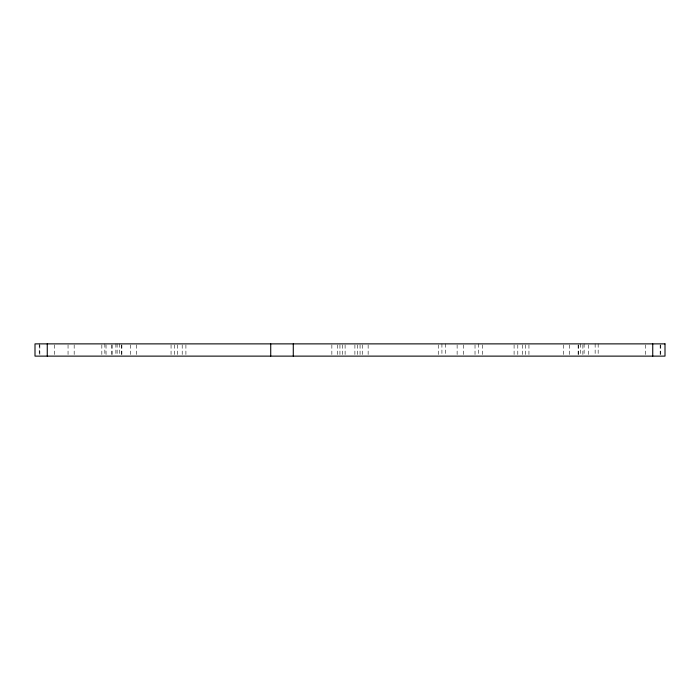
<?xml version="1.0" encoding="UTF-8"?>
<svg xmlns="http://www.w3.org/2000/svg" width="700" height="700" viewBox="0 0 700 700"><rect width="100%" height="100%" fill="white"/><g stroke="black" fill="none" stroke-linecap="round" stroke-linejoin="round"><path stroke-width="0.53" stroke-dasharray="3.5 2.62" d="M660.765 344.89L660.765 355.11M660.161 344.89L660.161 356.125M645.33 344.89L645.33 356.125M598.159 343.875L598.159 355.11M595.14 343.875L595.14 355.11M588.429 344.89L588.429 356.125M584.106 343.875L584.106 355.11M582.881 344.89L582.881 355.11M580.431 343.875L580.431 355.11M578.62 344.89L578.62 356.125M578.13 344.89L578.13 356.125M569.555 344.89L569.555 356.125M563.273 344.89L563.273 356.125M528.946 344.89L528.946 356.125M525.394 344.89L525.394 356.125M522.664 344.89L522.664 356.125M517.799 344.89L517.799 356.125M514.089 344.89L514.089 356.125M482.37 344.89L482.37 355.11M478.695 343.875L478.695 355.11M475.02 344.89L475.02 355.11M463.496 344.89L463.496 356.125M457.126 344.89L457.126 356.125M445.602 343.875L445.602 355.11M441.928 343.875L441.928 355.11M438.252 344.89L438.252 355.11M368.139 344.89L368.139 356.125M362.259 344.89L362.259 356.125M360.054 344.89L360.054 356.125M357.411 344.89L357.411 356.125M354.9 344.89L354.9 356.125M345.1 344.89L345.1 356.125M342.589 344.89L342.589 356.125M339.946 344.89L339.946 356.125M337.741 344.89L337.741 356.125M331.861 344.89L331.861 356.125M185.911 344.89L185.911 356.125M182.201 344.89L182.201 356.125M177.336 344.89L177.336 356.125M174.606 344.89L174.606 356.125M171.054 344.89L171.054 356.125M136.727 344.89L136.727 356.125M130.445 344.89L130.445 356.125M121.87 344.89L121.87 356.125M121.38 344.89L121.38 356.125M119.569 343.875L119.569 355.11M117.119 343.875L117.119 355.11M115.894 343.875L115.894 355.11M112.175 344.89L112.175 356.125M111.571 344.89L111.571 356.125M106.041 344.89L106.041 356.125M104.86 343.875L104.86 355.11M101.841 344.89L101.841 355.11M74.174 344.89L74.174 356.125M68.049 344.89L68.049 356.125M54.67 344.89L54.67 356.125M39.839 344.89L39.839 356.125M39.235 343.875L39.235 355.11"/><path stroke-width="1.05" d="M652.741 343.875L652.741 356.125M293.283 343.875L293.283 356.125M270.725 343.875L270.725 356.125M47.259 343.875L47.259 356.125M665 343.875L35 343.875L35 356.125L665 356.125L665 343.875"/></g></svg>
